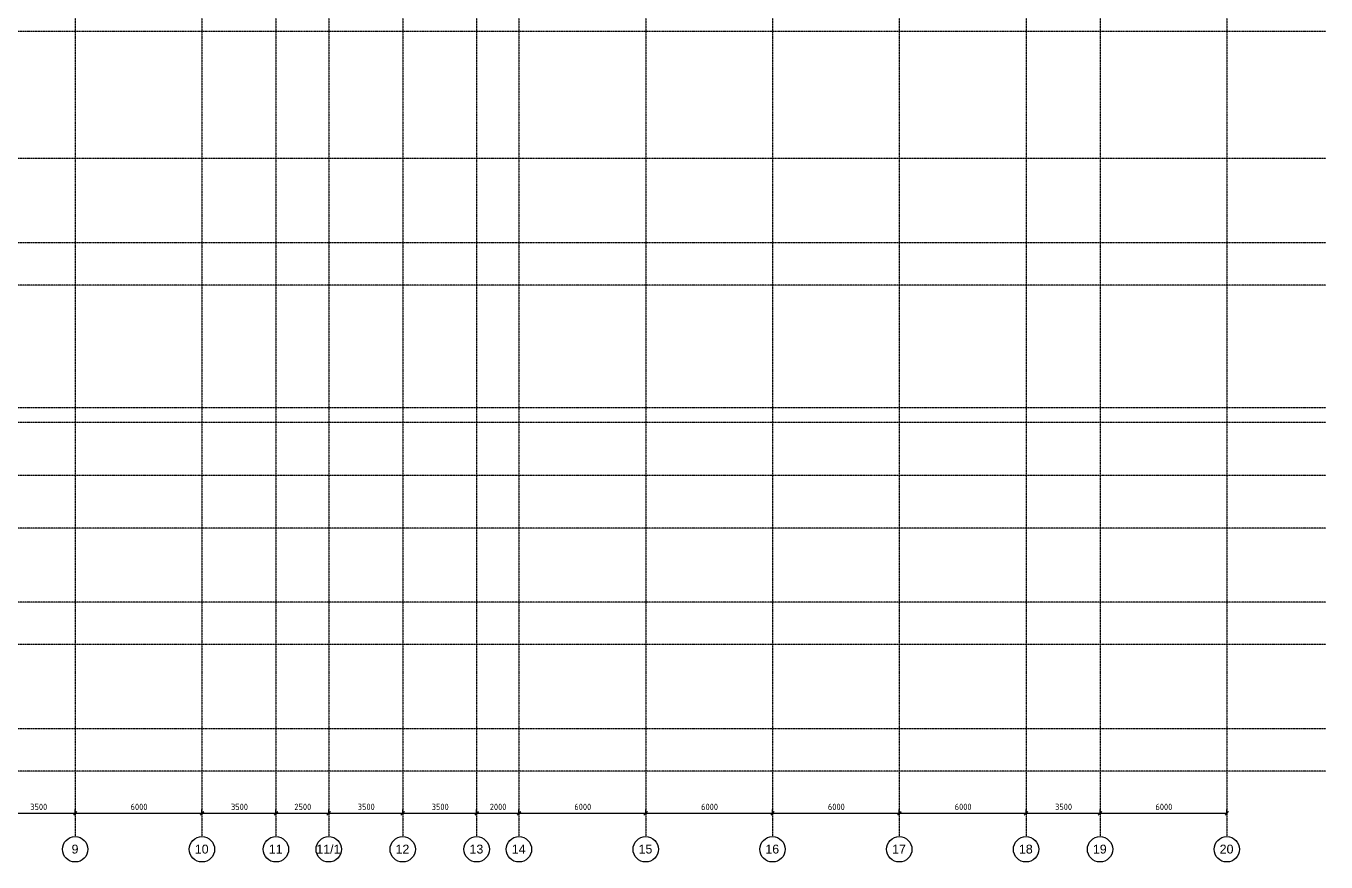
# Model space of a CAD drawing. Header units: millimetres. Extents: x -4730 to 98194, y -4296 to 93388.
# Drawn here: x 36673 to 98194, y -4296 to 35263 of the extents above; entities that cross this region are included whole.
import ezdxf

# ---------------------------------------------------------------- set-up
doc = ezdxf.new("R2010")
doc.units = ezdxf.units.MM
doc.linetypes.add('Линия сетки', pattern=[22.225, 12.7, -3.175, 3.175, -3.175])
for name, color, linetype, lineweight in [('Оси', 7, 'Continuous', 9), ('Размеры', 7, 'Continuous', 9), ('Размеры-120', 7, 'Continuous', 9)]:
    doc.layers.add(name, color=color, linetype=linetype, lineweight=lineweight)
doc.styles.add('Arial_1', font='arial.ttf', dxfattribs={"height": 420})
doc.styles.add('GOST Common_1', font='GOST_Common.ttf', dxfattribs={"width": 0.9, "height": 300})
doc.dimstyles.new('ADSK_Проверочный', dxfattribs={"dimscale": 304.8, "dimtxt": 301.714499, "dimasz": 0.556693, "dimexe": 0.590551, "dimexo": 0.590551, "dimgap": 0.19685, "dimtad": 1, "dimdec": 3, "dimrnd": 0.001, "dimdsep": 46, "dimtxsty": 'GOST Common_1', "dimblk1": 'OBLIQUE', "dimblk2": 'OBLIQUE', "dimsah": 1, "dimcen": 0.09, "dimazin": 0, "dimtfac": 1, "dimtdec": 4, "dimtix": 1, "dimtmove": 0, "dimatfit": 3, "dimfxl": 1, "dimtvp": 1, "dimtolj": 1, "dimtzin": 0, "dimarcsym": 2})

# ---------------------------------------------------------------- blocks, each defined once
blk = doc.blocks.new('Ось сетки - Заголовок сетки - Окружность 5 мм-1145995-Тех_ этаж')
at = {"layer": 'Оси'}
blk.add_circle((0, 0), 5, dxfattribs=at)
blk = doc.blocks.new('DIMBLOCK8-Тех_ этаж')
at = {"layer": 'Размеры-120'}
for p, q in [((35500, -2051), (35500, -1811)), ((39000, -2051), (39000, -1811)), ((35500, -1991), (35415, -2076)), ((35500, -1991), (35585, -1906)), ((35500, -1991), (39000, -1991)), ((35500, -1991), (35500, -2051)), ((39000, -1991), (38915, -2076)), ((39000, -1991), (39085, -1906)), ((39000, -1991), (39000, -2051))]:
    blk.add_line(p, q, dxfattribs=at)
at = {"layer": 'Размеры-120', "color": 0, "insert": (36872, -1539), "char_height": 300, "width": 908.21, "attachment_point": 1, "line_spacing_factor": 1.022761, "style": 'GOST Common_1'}
blk.add_mtext('3500', dxfattribs=at)
blk = doc.blocks.new('_Oblique')
at = {"color": 0, "linetype": 'ByBlock', "lineweight": -2}
blk.add_line((-0.5, -0.5), (0.5, 0.5), dxfattribs=at)
blk = doc.blocks.new('DIMBLOCK9-Тех_ этаж')
at = {"layer": 'Размеры-120'}
for p, q in [((39000, -2051), (39000, -1811)), ((45000, -2051), (45000, -1811)), ((39000, -1991), (38915, -2076)), ((39000, -1991), (39085, -1906)), ((39000, -1991), (45000, -1991)), ((39000, -1991), (39000, -2051)), ((45000, -1991), (44915, -2076)), ((45000, -1991), (45085, -1906)), ((45000, -1991), (45000, -2051))]:
    blk.add_line(p, q, dxfattribs=at)
at = {"layer": 'Размеры-120', "color": 0, "insert": (41622, -1539), "char_height": 300, "width": 908.21, "attachment_point": 1, "line_spacing_factor": 1.022761, "style": 'GOST Common_1'}
blk.add_mtext('6000', dxfattribs=at)
blk = doc.blocks.new('DIMBLOCK10-Тех_ этаж')
at = {"layer": 'Размеры-120'}
for p, q in [((45000, -2051), (45000, -1811)), ((48500, -2051), (48500, -1811)), ((45000, -1991), (44915, -2076)), ((45000, -1991), (45085, -1906)), ((45000, -1991), (48500, -1991)), ((45000, -1991), (45000, -2051)), ((48500, -1991), (48415, -2076)), ((48500, -1991), (48585, -1906)), ((48500, -1991), (48500, -2051))]:
    blk.add_line(p, q, dxfattribs=at)
at = {"layer": 'Размеры-120', "color": 0, "insert": (46372, -1539), "char_height": 300, "width": 908.21, "attachment_point": 1, "line_spacing_factor": 1.022761, "style": 'GOST Common_1'}
blk.add_mtext('3500', dxfattribs=at)
blk = doc.blocks.new('DIMBLOCK11-Тех_ этаж')
at = {"layer": 'Размеры-120'}
for p, q in [((48500, -2051), (48500, -1811)), ((51000, -2051), (51000, -1811)), ((48500, -1991), (48415, -2076)), ((48500, -1991), (48585, -1906)), ((48500, -1991), (51000, -1991)), ((48500, -1991), (48500, -2051)), ((51000, -1991), (50915, -2076)), ((51000, -1991), (51085, -1906)), ((51000, -1991), (51000, -2051))]:
    blk.add_line(p, q, dxfattribs=at)
at = {"layer": 'Размеры-120', "color": 0, "insert": (49372, -1539), "char_height": 300, "width": 908.21, "attachment_point": 1, "line_spacing_factor": 1.022761, "style": 'GOST Common_1'}
blk.add_mtext('2500', dxfattribs=at)
blk = doc.blocks.new('DIMBLOCK12-Тех_ этаж')
at = {"layer": 'Размеры-120'}
for p, q in [((51000, -2051), (51000, -1811)), ((54500, -2051), (54500, -1811)), ((51000, -1991), (50915, -2076)), ((51000, -1991), (51085, -1906)), ((51000, -1991), (54500, -1991)), ((51000, -1991), (51000, -2051)), ((54500, -1991), (54415, -2076)), ((54500, -1991), (54585, -1906)), ((54500, -1991), (54500, -2051))]:
    blk.add_line(p, q, dxfattribs=at)
at = {"layer": 'Размеры-120', "color": 0, "insert": (52372, -1539), "char_height": 300, "width": 908.21, "attachment_point": 1, "line_spacing_factor": 1.022761, "style": 'GOST Common_1'}
blk.add_mtext('3500', dxfattribs=at)
blk = doc.blocks.new('DIMBLOCK13-Тех_ этаж')
at = {"layer": 'Размеры-120'}
for p, q in [((54500, -2051), (54500, -1811)), ((58000, -2051), (58000, -1811)), ((54500, -1991), (54415, -2076)), ((54500, -1991), (54585, -1906)), ((54500, -1991), (58000, -1991)), ((54500, -1991), (54500, -2051)), ((58000, -1991), (57915, -2076)), ((58000, -1991), (58085, -1906)), ((58000, -1991), (58000, -2051))]:
    blk.add_line(p, q, dxfattribs=at)
at = {"layer": 'Размеры-120', "color": 0, "insert": (55872, -1539), "char_height": 300, "width": 908.21, "attachment_point": 1, "line_spacing_factor": 1.022761, "style": 'GOST Common_1'}
blk.add_mtext('3500', dxfattribs=at)
blk = doc.blocks.new('DIMBLOCK14-Тех_ этаж')
at = {"layer": 'Размеры-120'}
for p, q in [((58000, -2051), (58000, -1811)), ((60000, -2051), (60000, -1811)), ((58000, -1991), (57915, -2076)), ((58000, -1991), (58085, -1906)), ((58000, -1991), (60000, -1991)), ((58000, -1991), (58000, -2051)), ((60000, -1991), (59915, -2076)), ((60000, -1991), (60085, -1906)), ((60000, -1991), (60000, -2051))]:
    blk.add_line(p, q, dxfattribs=at)
at = {"layer": 'Размеры-120', "color": 0, "insert": (58622, -1539), "char_height": 300, "width": 908.21, "attachment_point": 1, "line_spacing_factor": 1.022761, "style": 'GOST Common_1'}
blk.add_mtext('2000', dxfattribs=at)
blk = doc.blocks.new('DIMBLOCK15-Тех_ этаж')
at = {"layer": 'Размеры-120'}
for p, q in [((60000, -2051), (60000, -1811)), ((66000, -2051), (66000, -1811)), ((60000, -1991), (59915, -2076)), ((60000, -1991), (60085, -1906)), ((60000, -1991), (66000, -1991)), ((60000, -1991), (60000, -2051)), ((66000, -1991), (65915, -2076)), ((66000, -1991), (66085, -1906)), ((66000, -1991), (66000, -2051))]:
    blk.add_line(p, q, dxfattribs=at)
at = {"layer": 'Размеры-120', "color": 0, "insert": (62622, -1539), "char_height": 300, "width": 908.21, "attachment_point": 1, "line_spacing_factor": 1.022761, "style": 'GOST Common_1'}
blk.add_mtext('6000', dxfattribs=at)
blk = doc.blocks.new('DIMBLOCK16-Тех_ этаж')
at = {"layer": 'Размеры-120'}
for p, q in [((66000, -2051), (66000, -1811)), ((72000, -2051), (72000, -1811)), ((66000, -1991), (65915, -2076)), ((66000, -1991), (66085, -1906)), ((66000, -1991), (72000, -1991)), ((66000, -1991), (66000, -2051)), ((72000, -1991), (71915, -2076)), ((72000, -1991), (72085, -1906)), ((72000, -1991), (72000, -2051))]:
    blk.add_line(p, q, dxfattribs=at)
at = {"layer": 'Размеры-120', "color": 0, "insert": (68622, -1539), "char_height": 300, "width": 908.21, "attachment_point": 1, "line_spacing_factor": 1.022761, "style": 'GOST Common_1'}
blk.add_mtext('6000', dxfattribs=at)
blk = doc.blocks.new('DIMBLOCK17-Тех_ этаж')
at = {"layer": 'Размеры-120'}
for p, q in [((72000, -2051), (72000, -1811)), ((78000, -2051), (78000, -1811)), ((72000, -1991), (71915, -2076)), ((72000, -1991), (72085, -1906)), ((72000, -1991), (78000, -1991)), ((72000, -1991), (72000, -2051)), ((78000, -1991), (77915, -2076)), ((78000, -1991), (78085, -1906)), ((78000, -1991), (78000, -2051))]:
    blk.add_line(p, q, dxfattribs=at)
at = {"layer": 'Размеры-120', "color": 0, "insert": (74622, -1539), "char_height": 300, "width": 908.21, "attachment_point": 1, "line_spacing_factor": 1.022761, "style": 'GOST Common_1'}
blk.add_mtext('6000', dxfattribs=at)
blk = doc.blocks.new('DIMBLOCK18-Тех_ этаж')
at = {"layer": 'Размеры-120'}
for p, q in [((78000, -2051), (78000, -1811)), ((84000, -2051), (84000, -1811)), ((78000, -1991), (77915, -2076)), ((78000, -1991), (78085, -1906)), ((78000, -1991), (84000, -1991)), ((78000, -1991), (78000, -2051)), ((84000, -1991), (83915, -2076)), ((84000, -1991), (84085, -1906)), ((84000, -1991), (84000, -2051))]:
    blk.add_line(p, q, dxfattribs=at)
at = {"layer": 'Размеры-120', "color": 0, "insert": (80622, -1539), "char_height": 300, "width": 908.21, "attachment_point": 1, "line_spacing_factor": 1.022761, "style": 'GOST Common_1'}
blk.add_mtext('6000', dxfattribs=at)
blk = doc.blocks.new('DIMBLOCK19-Тех_ этаж')
at = {"layer": 'Размеры-120'}
for p, q in [((84000, -2051), (84000, -1811)), ((87500, -2051), (87500, -1811)), ((84000, -1991), (83915, -2076)), ((84000, -1991), (84085, -1906)), ((84000, -1991), (87500, -1991)), ((84000, -1991), (84000, -2051)), ((87500, -1991), (87415, -2076)), ((87500, -1991), (87585, -1906)), ((87500, -1991), (87500, -2051))]:
    blk.add_line(p, q, dxfattribs=at)
at = {"layer": 'Размеры-120', "color": 0, "insert": (85372, -1539), "char_height": 300, "width": 908.21, "attachment_point": 1, "line_spacing_factor": 1.022761, "style": 'GOST Common_1'}
blk.add_mtext('3500', dxfattribs=at)
blk = doc.blocks.new('DIMBLOCK20-Тех_ этаж')
at = {"layer": 'Размеры-120'}
for p, q in [((87500, -2051), (87500, -1811)), ((93500, -2051), (93500, -1811)), ((87500, -1991), (87415, -2076)), ((87500, -1991), (87585, -1906)), ((87500, -1991), (93500, -1991)), ((87500, -1991), (87500, -2051)), ((93500, -1991), (93415, -2076)), ((93500, -1991), (93585, -1906)), ((93500, -1991), (93500, -2051))]:
    blk.add_line(p, q, dxfattribs=at)
at = {"layer": 'Размеры-120', "color": 0, "insert": (90122, -1539), "char_height": 300, "width": 908.21, "attachment_point": 1, "line_spacing_factor": 1.022761, "style": 'GOST Common_1'}
blk.add_mtext('6000', dxfattribs=at)

msp = doc.modelspace()

# ---------------------------------------------------------------- linework, layer by layer
at = {"layer": 'Оси', "linetype": 'Линия сетки'}
for p, q in [((39000, 93388.3703), (39000, -3096.3487)), ((45000, 93388.3703), (45000, -3096.3487)), ((48500, 93388.3703), (48500, -3096.3487)), ((51000, 93388.3703), (51000, -3096.3487)), ((54500, 93388.3703), (54500, -3096.3487)), ((58000, 93388.3703), (58000, -3096.3487)), ((60000, 93388.3703), (60000, -3096.3487)), ((66000, 93388.3703), (66000, -3096.3487)), ((72000, 93388.3703), (72000, -3096.3487)), ((78000, 93388.3703), (78000, -3096.3487)), ((84000, 93388.3703), (84000, -3096.3487)), ((87500, 93388.3703), (87500, -3096.3487)), ((93500, 93388.3703), (93500, -3096.3487)), ((98194.2682, 35000), (-3530.0173, 35000)), ((98194.2682, 29000), (-3530.0173, 29000)), ((98194.2682, 25000), (-3530.0173, 25000)), ((98194.2682, 23000), (-3530.0173, 23000)), ((98194.2682, 17200), (-2006.0173, 17200)), ((98194.2682, 16500), (-3530.0173, 16500)), ((98194.2682, 14000), (-3530.0173, 14000)), ((98194.2682, 11500), (-3530.0173, 11500)), ((98194.2682, 8000), (-3530.0173, 8000)), ((98194.2682, 6000), (-3530.0173, 6000)), ((98194.2682, 2000), (-3530.0173, 2000)), ((98194.2682, 0), (-3530.0173, 0))]:
    msp.add_line(p, q, dxfattribs=at)

# ---------------------------------------------------------------- block references
at = {"layer": 'Оси', "xscale": 120, "yscale": 120, "zscale": 120, "rotation": 180}
for p in [(39000, -3696.3487), (45000, -3696.3487), (48500, -3696.3487), (51000, -3696.3487), (54500, -3696.3487), (58000, -3696.3487), (60000, -3696.3487), (66000, -3696.3487), (72000, -3696.3487), (78000, -3696.3487), (84000, -3696.3487), (87500, -3696.3487), (93500, -3696.3487)]:
    msp.add_blockref('Ось сетки - Заголовок сетки - Окружность 5 мм-1145995-Тех_ этаж', p, dxfattribs=at)

# ---------------------------------------------------------------- texts
at = {"layer": 'Оси', "char_height": 420, "attachment_point": 1, "style": 'Arial_1'}
for s, insert, width in [('\\fArial|b0|i0|c204|p34|;9', (38829.1465, -3475.6658), 404.0505), ('10', (44662.9465, -3475.6658), 808.101), ('11', (48162.9465, -3475.6658), 808.101), ('11/1', (50412.7465, -3475.6658), 1414.17675), ('12', (54162.9465, -3475.6658), 808.101), ('13', (57662.9465, -3475.6658), 808.101), ('14', (59662.9465, -3475.6658), 808.101), ('15', (65662.9465, -3475.6658), 808.101), ('16', (71662.9465, -3475.6658), 808.101), ('17', (77662.9465, -3475.6658), 808.101), ('18', (83662.9465, -3475.6658), 808.101), ('19', (87162.9465, -3475.6658), 808.101), ('20', (93162.9465, -3475.6658), 808.101)]:
    msp.add_mtext(s, dxfattribs=dict(at, insert=insert, width=width))

# ---------------------------------------------------------------- dimensions: what is measured, and where the dimension line sits
at = {"layer": 'Размеры'}
for base, p1, p2, override, picture, middle in [((39000, -1990.8543), (35500, -1870.8724), (39000, -1870.8724), {"dimpost": '<>', "dimfxl": 3500}, 'DIMBLOCK8-Тех_ этаж', (37250, -1780.8543)), ((45000, -1990.8543), (39000, -1870.8724), (45000, -1870.8724), {"dimpost": '<>', "dimfxl": 6000}, 'DIMBLOCK9-Тех_ этаж', (42000, -1780.8543)), ((48500, -1990.8543), (45000, -1870.8724), (48500, -1870.8724), {"dimpost": '<>', "dimfxl": 3500}, 'DIMBLOCK10-Тех_ этаж', (46750, -1780.8543)), ((51000, -1990.8543), (48500, -1870.8724), (51000, -1870.8724), {"dimpost": '<>', "dimfxl": 2500}, 'DIMBLOCK11-Тех_ этаж', (49750, -1780.8543)), ((54500, -1990.8543), (51000, -1870.8724), (54500, -1870.8724), {"dimpost": '<>', "dimfxl": 3500}, 'DIMBLOCK12-Тех_ этаж', (52750, -1780.8543)), ((58000, -1990.8543), (54500, -1870.8724), (58000, -1870.8724), {"dimpost": '<>', "dimfxl": 3500}, 'DIMBLOCK13-Тех_ этаж', (56250, -1780.8543)), ((60000, -1990.8543), (58000, -1870.8724), (60000, -1870.8724), {"dimpost": '<>', "dimfxl": 2000}, 'DIMBLOCK14-Тех_ этаж', (59000, -1780.8543)), ((66000, -1990.8543), (60000, -1870.8724), (66000, -1870.8724), {"dimpost": '<>', "dimfxl": 6000}, 'DIMBLOCK15-Тех_ этаж', (63000, -1780.8543)), ((72000, -1990.8543), (66000, -1870.8724), (72000, -1870.8724), {"dimpost": '<>', "dimfxl": 6000}, 'DIMBLOCK16-Тех_ этаж', (69000, -1780.8543)), ((78000, -1990.8543), (72000, -1870.8724), (78000, -1870.8724), {"dimpost": '<>', "dimfxl": 6000}, 'DIMBLOCK17-Тех_ этаж', (75000, -1780.8543)), ((84000, -1990.8543), (78000, -1870.8724), (84000, -1870.8724), {"dimpost": '<>', "dimfxl": 6000}, 'DIMBLOCK18-Тех_ этаж', (81000, -1780.8543)), ((87500, -1990.8543), (84000, -1870.8724), (87500, -1870.8724), {"dimpost": '<>', "dimfxl": 3500}, 'DIMBLOCK19-Тех_ этаж', (85750, -1780.8543)), ((93500, -1990.8543), (87500, -1870.8724), (93500, -1870.8724), {"dimpost": '<>', "dimfxl": 6000}, 'DIMBLOCK20-Тех_ этаж', (90500, -1780.8543))]:
    dim = msp.add_linear_dim(base=base, p1=p1, p2=p2, dimstyle='ADSK_Проверочный', override=override, dxfattribs=at)
    dim.commit()
    dim.dimension.update_dxf_attribs({"geometry": picture, "text_midpoint": middle})

doc.saveas('drawing.dxf')
